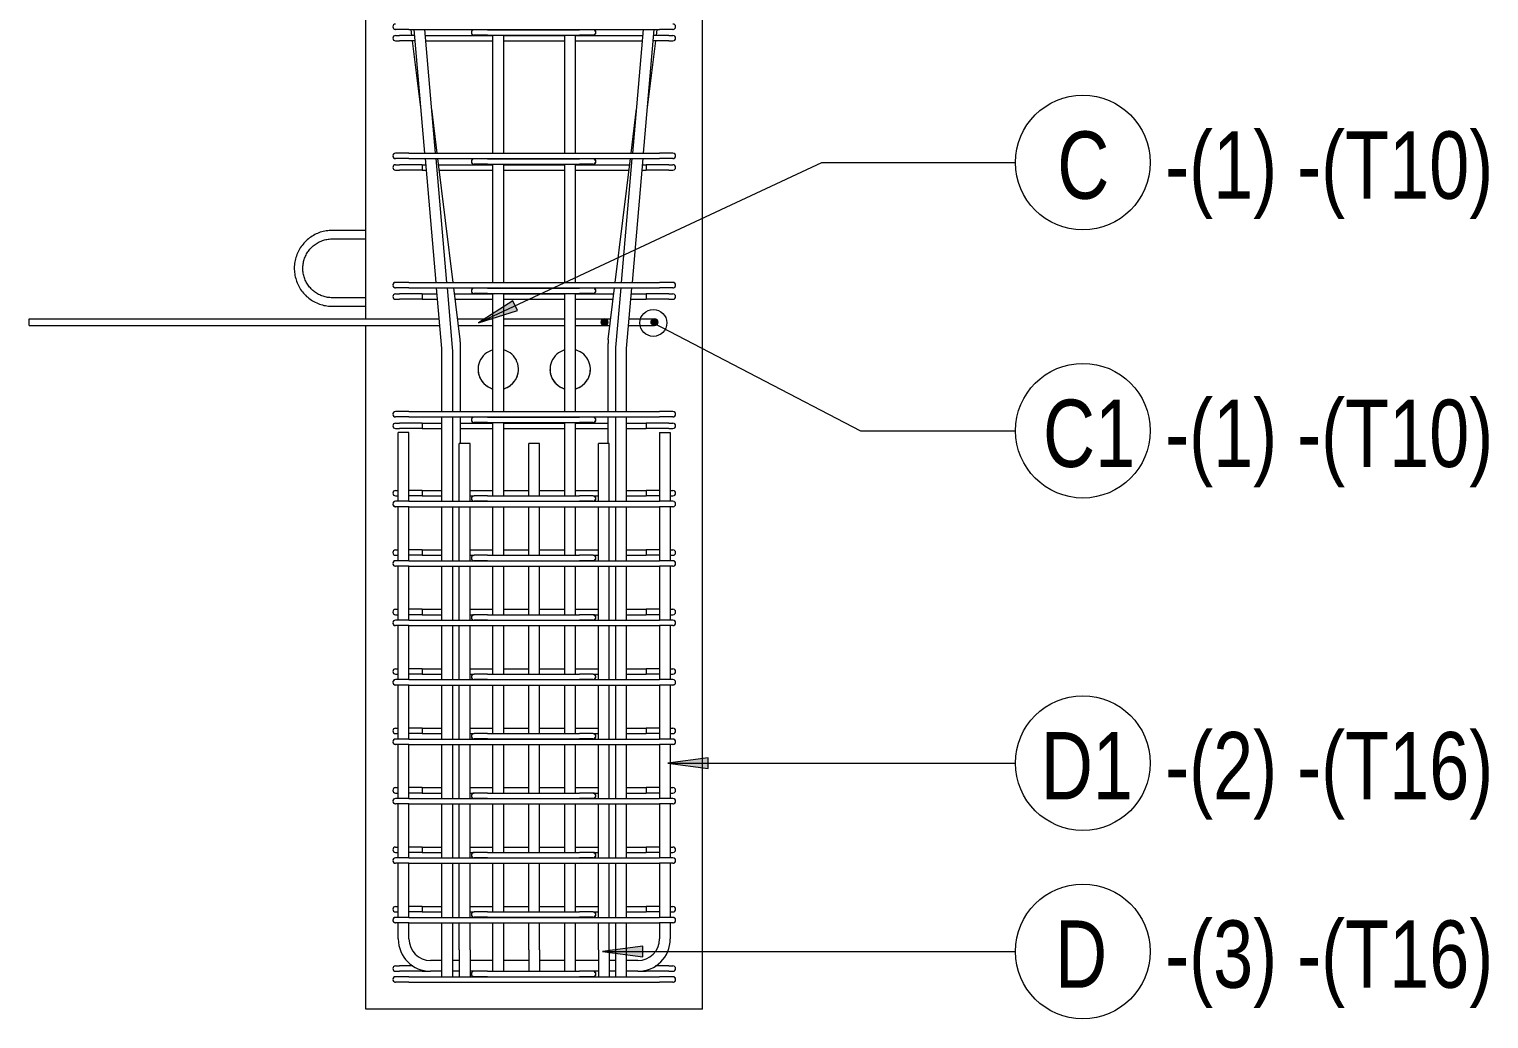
# Model space of a CAD drawing. Header units: millimetres. Extents: x -5408 to 3643, y -1561 to 6809.
# Drawn here: x -1402 to 766, y -1409 to 60 of the extents above; entities that cross this region are included whole.
import ezdxf

# ---------------------------------------------------------------- set-up
doc = ezdxf.new("R2010")
doc.units = ezdxf.units.MM
for name, color, linetype, lineweight in [('A-GENM', 13, 'Continuous', 18), ('S-COLS', 52, 'Continuous', 18), ('S-RBAR', 171, 'Continuous', 18), ('S-RBAR-IDEN', 171, 'Continuous', 9)]:
    doc.layers.add(name, color=color, linetype=linetype, lineweight=lineweight)
doc.styles.add('Nirmala UI Semilight', font='NirmalaS.ttf', dxfattribs={"width": 0.8, "height": 100})

# ---------------------------------------------------------------- blocks, each defined once
blk = doc.blocks.new('12_7Ø_ Lifting Insert_COLUMN - 12_9Ø Lifting insert-V2-Elevation Right 1')
at = {"layer": 'A-GENM'}
for p, q in [((6111.2, -238.7), (6061.2, -238.7)), ((6061.2, -251.4), (6111.2, -251.4)), ((6111.2, -338.7), (6061.2, -338.7)), ((6061.2, -351.4), (6111.2, -351.4))]:
    blk.add_line(p, q, dxfattribs=at)
at = {"layer": 'A-GENM', "flags": 128}
for points in [[(6061.2, -238.7), (6058.9, -238.7), (6056.7, -238.8), (6054.5, -239.1), (6052.2, -239.4), (6050, -239.8), (6047.8, -240.3), (6045.6, -240.8), (6043.5, -241.5), (6041.3, -242.3), (6039.3, -243.1), (6037.2, -244), (6035.2, -245), (6033.2, -246.1), (6031.3, -247.3), (6029.4, -248.5), (6027.5, -249.8), (6025.8, -251.2), (6024, -252.6), (6022.4, -254.2), (6020.8, -255.7), (6019.2, -257.4), (6017.8, -259.1), (6016.4, -260.9), (6015, -262.7), (6013.8, -264.6), (6012.6, -266.5), (6011.5, -268.4), (6010.5, -270.4), (6009.5, -272.5), (6008.7, -274.6), (6007.9, -276.7), (6007.2, -278.8), (6006.6, -281), (6006.1, -283.2), (6005.7, -285.4), (6005.3, -287.7), (6005.1, -289.9), (6004.9, -292.1), (6004.8, -294.4), (6004.9, -296.6), (6005, -298.9), (6005.2, -301.1), (6005.5, -303.4), (6005.9, -305.6), (6006.3, -307.8), (6006.9, -310), (6007.5, -312.1), (6008.2, -314.3), (6009.1, -316.4), (6010, -318.4), (6010.9, -320.5), (6012, -322.5), (6013.1, -324.4), (6014.3, -326.3), (6015.6, -328.2), (6017, -330), (6018.4, -331.7), (6019.9, -333.4), (6021.5, -335), (6023.1, -336.6), (6024.8, -338), (6026.6, -339.5), (6028.4, -340.8), (6030.2, -342.1), (6032.1, -343.3), (6034.1, -344.4), (6036.1, -345.5), (6038.1, -346.4), (6040.2, -347.3), (6042.3, -348.1), (6044.5, -348.8), (6046.6, -349.4), (6048.8, -350)], [(6061.2, -338.7), (6059.5, -338.6), (6057.7, -338.5), (6056, -338.3), (6054.2, -338.1), (6052.5, -337.8), (6050.8, -337.4), (6049.1, -337), (6047.5, -336.4), (6045.8, -335.9), (6044.2, -335.2), (6042.6, -334.5), (6041, -333.7), (6039.5, -332.9), (6038, -332), (6036.5, -331), (6035.1, -330), (6033.7, -328.9), (6032.4, -327.8), (6031.1, -326.6), (6029.9, -325.4), (6028.7, -324.1), (6027.6, -322.8), (6026.5, -321.4), (6025.4, -320), (6024.5, -318.6), (6023.6, -317.1), (6022.7, -315.6), (6021.9, -314), (6021.2, -312.4), (6020.5, -310.8), (6019.9, -309.2), (6019.4, -307.5), (6018.9, -305.8), (6018.5, -304.1), (6018.2, -302.4), (6017.9, -300.7), (6017.7, -299), (6017.6, -297.2), (6017.5, -295.5), (6017.6, -293.7), (6017.7, -292), (6017.8, -290.2), (6018, -288.5), (6018.3, -286.8), (6018.7, -285.1), (6019.1, -283.4), (6019.6, -281.7), (6020.2, -280.1), (6020.8, -278.4), (6021.5, -276.8), (6022.3, -275.3), (6023.1, -273.7), (6024, -272.2), (6024.9, -270.7), (6025.9, -269.3), (6027, -267.9), (6028.1, -266.6), (6029.2, -265.3), (6030.4, -264), (6031.7, -262.8), (6033, -261.7), (6034.4, -260.6), (6035.8, -259.5), (6037.2, -258.5), (6038.7, -257.6), (6040.2, -256.7), (6041.8, -255.9), (6043.3, -255.2), (6044.9, -254.5), (6046.6, -253.9), (6048.2, -253.3), (6049.9, -252.8), (6051.6, -252.4), (6053.3, -252.1), (6055, -251.8), (6056.8, -251.6), (6058.5, -251.4), (6060.3, -251.4), (6061.2, -251.4)], [(6048.8, -350), (6051, -350.4), (6053.2, -350.8), (6055.5, -351.1), (6057.7, -351.2), (6060, -351.3), (6061.2, -351.4)]]:
    blk.add_lwpolyline(points, dxfattribs=at)
blk = doc.blocks.new('M_Rebar Tag_rfa MARK - ARROW-794226-Elevation Right 1')
at = {"layer": 'S-RBAR-IDEN'}
blk.add_circle((7099.9, 4156), 100, dxfattribs=at)
blk = doc.blocks.new('M_Rebar Tag_rfa MARK - DOT 1 MM-794228-Elevation Right 1')
at = {"layer": 'S-RBAR-IDEN'}
blk.add_circle((7176, -536.1), 100, dxfattribs=at)

msp = doc.modelspace()

# ---------------------------------------------------------------- hatches: boundary and pattern name
at = {"layer": 'S-RBAR'}
for points in [[(-547.6, -380), (-542.6, -375), (-547.6, -370), (-552.6, -375)], [(-473.4, -380), (-468.4, -375), (-473.4, -370), (-478.4, -375)]]:
    msp.add_hatch(color=256, dxfattribs=at).paths.add_polyline_path(points)
h = msp.add_hatch(color=256, dxfattribs=at)
edge = h.paths.add_edge_path()
edge.add_arc((-547.6, -375), 5, 0, 360)
h = msp.add_hatch(color=256, dxfattribs=at)
edge = h.paths.add_edge_path()
edge.add_arc((-473.4, -375), 5, 0, 360)
at = {"layer": 'S-RBAR-IDEN'}
for points in [[(-734.5, -376), (-676.8, -357.7), (-683.5, -343.4)], [(-453.5, -1029.7), (-393.5, -1037.6), (-393.5, -1021.8)], [(-550.7, -1309.5), (-490.7, -1317.4), (-490.7, -1301.6)]]:
    msp.add_hatch(color=256, dxfattribs=at).paths.add_polyline_path(points)

# ---------------------------------------------------------------- linework, layer by layer
at = {"layer": 'S-COLS'}
for p, q in [((-901.9, -340), (-901.9, 3040)), ((-401.9, -340), (-401.9, 3040)), ((-901.9, -370), (-901.9, -340)), ((-401.9, -490), (-401.9, -340)), ((-901.9, -490), (-901.9, -380)), ((-901.9, -1395), (-901.9, -490)), ((-401.9, -1395), (-401.9, -490)), ((-401.9, -1395), (-901.9, -1395))]:
    msp.add_line(p, q, dxfattribs=at)
at = {"layer": 'S-COLS', "flags": 128}
for points in [[(-735.3, -445), (-735.3, -446.2), (-735.2, -447.4), (-735.1, -448.6), (-735, -449.8), (-734.7, -451), (-734.5, -452.1), (-734.2, -453.3), (-733.8, -454.4), (-733.4, -455.6), (-733, -456.7), (-732.5, -457.8), (-731.9, -458.9), (-731.4, -459.9), (-730.8, -460.9), (-730.1, -461.9), (-729.4, -462.9), (-728.7, -463.9), (-727.9, -464.8), (-727.1, -465.7), (-726.2, -466.5), (-725.4, -467.3), (-724.5, -468.1), (-723.5, -468.9), (-722.5, -469.6), (-721.5, -470.2), (-720.5, -470.9), (-719.5, -471.5), (-718.4, -472), (-717.3, -472.5), (-716.2, -473), (-715.1, -473.4), (-713.9, -473.7), (-713.3, -473.9)], [(-697, -473.8), (-695.9, -473.5), (-694.8, -473.1), (-693.7, -472.6), (-692.6, -472.1), (-691.5, -471.6), (-690.4, -471), (-689.4, -470.4), (-688.4, -469.8), (-687.4, -469.1), (-686.5, -468.3), (-685.6, -467.6), (-684.7, -466.7), (-683.8, -465.9), (-683, -465), (-682.2, -464.1), (-681.5, -463.2), (-680.8, -462.2), (-680.1, -461.2), (-679.5, -460.2), (-678.9, -459.1), (-678.3, -458.1), (-677.8, -457), (-677.4, -455.9), (-677, -454.7), (-676.6, -453.6), (-676.3, -452.4), (-676, -451.3), (-675.8, -450.1), (-675.6, -448.9), (-675.5, -447.7), (-675.4, -446.5), (-675.3, -445.3), (-675.3, -445)], [(-628.5, -445), (-628.5, -446.2), (-628.4, -447.4), (-628.3, -448.6), (-628.2, -449.8), (-627.9, -451), (-627.7, -452.1), (-627.4, -453.3), (-627, -454.4), (-626.6, -455.6), (-626.2, -456.7), (-625.7, -457.8), (-625.1, -458.9), (-624.6, -459.9), (-624, -460.9), (-623.3, -461.9), (-622.6, -462.9), (-621.9, -463.9), (-621.1, -464.8), (-620.3, -465.7), (-619.4, -466.5), (-618.6, -467.3), (-617.7, -468.1), (-616.7, -468.9), (-615.7, -469.6), (-614.7, -470.2), (-613.7, -470.9), (-612.7, -471.5), (-611.6, -472), (-610.5, -472.5), (-609.4, -473), (-608.3, -473.4), (-607.1, -473.7), (-606.5, -473.9)], [(-590.2, -473.8), (-589.1, -473.5), (-588, -473.1), (-586.9, -472.6), (-585.8, -472.1), (-584.7, -471.6), (-583.6, -471), (-582.6, -470.4), (-581.6, -469.8), (-580.6, -469.1), (-579.7, -468.3), (-578.8, -467.6), (-577.9, -466.7), (-577, -465.9), (-576.2, -465), (-575.4, -464.1), (-574.7, -463.2), (-574, -462.2), (-573.3, -461.2), (-572.7, -460.2), (-572.1, -459.1), (-571.5, -458.1), (-571, -457), (-570.6, -455.9), (-570.2, -454.7), (-569.8, -453.6), (-569.5, -452.4), (-569.2, -451.3), (-569, -450.1), (-568.8, -448.9), (-568.7, -447.7), (-568.6, -446.5), (-568.5, -445.3), (-568.5, -445)]]:
    msp.add_lwpolyline(points, dxfattribs=at)
at = {"layer": 'S-COLS'}
for centre, start, end in [((-705.3, -445), 106, 209.8268), ((-705.3, -445), 330.1934, 74), ((-598.5, -445), 106, 209.8268), ((-598.5, -445), 330.1934, 74), ((-705.3, -445), 210.1958, 239.6651), ((-705.3, -445), 240.3686, 254), ((-705.3, -445), 286, 299.6611), ((-705.3, -445), 300.3553, 329.8242), ((-598.5, -445), 210.1958, 239.6651), ((-598.5, -445), 240.3686, 254), ((-598.5, -445), 286, 299.6611), ((-598.5, -445), 300.3553, 329.8242)]:
    msp.add_arc(centre, 30, start, end, dxfattribs=at)
at = {"layer": 'S-RBAR'}
for p, q in [((-837.9, 59.8), (-857.9, 59.8)), ((-857.9, 50.8), (-852.1, 50.8)), ((-829.6, 50.8), (-852.1, 50.8)), ((-837.9, 59.8), (-465.9, 59.8)), ((-833.5, 50.8), (-834.6, 59.8)), ((-814.3, -124.1), (-830.3, 59.8)), ((-798.3, -124.1), (-814.2, 59.8)), ((-813.5, 50.8), (-713.3, 50.8)), ((-721.3, 59.4), (-741.3, 59.4)), ((-721.3, 51.4), (-741.3, 51.4)), ((-721.3, 59.4), (-584.6, 59.4)), ((-721.3, 51.4), (-584.6, 51.4)), ((-713.3, -124.1), (-713.3, 51.4)), ((-697.3, -124.1), (-697.3, 51.4)), ((-697.3, 50.8), (-606.5, 50.8)), ((-606.5, -124.1), (-606.5, 51.4)), ((-590.5, -124.1), (-590.5, 51.4)), ((-590.5, 50.8), (-490.4, 50.8)), ((-564.6, 59.4), (-584.6, 59.4)), ((-564.6, 51.4), (-584.6, 51.4)), ((-505.6, -124.1), (-489.6, 59.8)), ((-489.5, -124.1), (-473.6, 59.8)), ((-451.8, 50.8), (-474.4, 50.8)), ((-470.4, 50.8), (-469.3, 59.8)), ((-445.9, 59.8), (-465.9, 59.8)), ((-451.8, 50.8), (-445.9, 50.8)), ((-857.9, 42.8), (-852.1, 42.8)), ((-828.8, 42.8), (-852.1, 42.8)), ((-819.9, -60), (-832.5, 42.8)), ((-812.8, 42.8), (-713.3, 42.8)), ((-697.3, 42.8), (-606.5, 42.8)), ((-590.5, 42.8), (-491.1, 42.8)), ((-484, -60), (-471.4, 42.8)), ((-451.8, 42.8), (-475.1, 42.8)), ((-451.8, 42.8), (-445.9, 42.8)), ((-796, -123.8), (-804, -58.4)), ((-508, -124.1), (-499.9, -58.4)), ((-837.9, -124.1), (-857.9, -124.1)), ((-837.9, -124.1), (-465.9, -124.1)), ((-445.9, -124.1), (-465.9, -124.1)), ((-837.9, -132.1), (-857.9, -132.1)), ((-857.9, -141.1), (-852.1, -141.1)), ((-857.9, -149.1), (-852.1, -149.1)), ((-818.1, -141.1), (-852.1, -141.1)), ((-818.1, -149.1), (-852.1, -149.1)), ((-837.9, -132.1), (-465.9, -132.1)), ((-818.1, -141.1), (-818.1, -149.1)), ((-818.1, -141.1), (-812.9, -141.1)), ((-818.1, -149.1), (-812.2, -149.1)), ((-797.7, -315.9), (-813.6, -132.1)), ((-781.6, -315.9), (-797.6, -132.1)), ((-772.4, -315.9), (-794.9, -132.1)), ((-793.8, -141.1), (-713.3, -141.1)), ((-792.8, -149.1), (-713.3, -149.1)), ((-721.3, -132.4), (-741.3, -132.4)), ((-721.3, -140.4), (-741.3, -140.4)), ((-721.3, -132.4), (-584.6, -132.4)), ((-721.3, -140.4), (-584.6, -140.4)), ((-713.3, -315.9), (-713.3, -140.4)), ((-697.3, -315.9), (-697.3, -140.4)), ((-697.3, -141.1), (-606.5, -141.1)), ((-697.3, -149.1), (-606.5, -149.1)), ((-606.5, -315.9), (-606.5, -140.4)), ((-590.5, -315.9), (-590.5, -140.4)), ((-590.5, -141.1), (-510.1, -141.1)), ((-590.5, -149.1), (-511, -149.1)), ((-564.6, -132.4), (-584.6, -132.4)), ((-564.6, -140.4), (-584.6, -140.4)), ((-531.5, -315.9), (-508.9, -132.1)), ((-522.3, -315.9), (-506.3, -132.1)), ((-506.2, -315.9), (-490.2, -132.1)), ((-491.7, -149.1), (-485.7, -149.1)), ((-491, -141.1), (-485.7, -141.1)), ((-451.8, -141.1), (-485.7, -141.1)), ((-485.7, -141.1), (-485.7, -149.1)), ((-451.8, -149.1), (-485.7, -149.1)), ((-445.9, -132.1), (-465.9, -132.1)), ((-451.8, -141.1), (-445.9, -141.1)), ((-451.8, -149.1), (-445.9, -149.1)), ((-837.9, -315.9), (-857.9, -315.9)), ((-837.9, -323.9), (-857.9, -323.9)), ((-837.9, -315.9), (-465.9, -315.9)), ((-837.9, -323.9), (-465.9, -323.9)), ((-789.2, -414.1), (-797, -323.9)), ((-773.2, -412.7), (-780.9, -323.9)), ((-761.9, -400.9), (-771.4, -323.9)), ((-721.3, -324.3), (-741.3, -324.3)), ((-721.3, -324.3), (-584.6, -324.3)), ((-564.6, -324.3), (-584.6, -324.3)), ((-542, -400.9), (-532.5, -323.9)), ((-530.7, -412.7), (-522.9, -323.9)), ((-514.7, -414.1), (-506.9, -323.9)), ((-445.9, -315.9), (-465.9, -315.9)), ((-445.9, -323.9), (-465.9, -323.9)), ((-857.9, -333), (-852.1, -333)), ((-857.9, -341), (-852.1, -341)), ((-818.1, -333), (-852.1, -333)), ((-818.1, -341), (-852.1, -341)), ((-818.1, -333), (-818.1, -341)), ((-818.1, -333), (-796.2, -333)), ((-818.1, -341), (-796, -341)), ((-770.3, -333), (-713.3, -333)), ((-769.3, -341), (-713.3, -341)), ((-721.3, -332.3), (-741.3, -332.3)), ((-721.3, -332.3), (-584.6, -332.3)), ((-713.3, -401.8), (-713.3, -332.3)), ((-697.3, -401.8), (-697.3, -332.3)), ((-697.3, -333), (-606.5, -333)), ((-697.3, -341), (-606.5, -341)), ((-606.5, -401.8), (-606.5, -332.3)), ((-590.5, -401.8), (-590.5, -332.3)), ((-590.5, -333), (-533.6, -333)), ((-590.5, -341), (-534.6, -341)), ((-564.6, -332.3), (-584.6, -332.3)), ((-508.4, -341), (-485.7, -341)), ((-507.7, -333), (-485.7, -333)), ((-451.8, -333), (-485.7, -333)), ((-485.7, -333), (-485.7, -341)), ((-451.8, -341), (-485.7, -341)), ((-451.8, -333), (-445.9, -333)), ((-451.8, -341), (-445.9, -341)), ((-1401.9, -370), (-793, -370)), ((-1401.9, -380), (-1401.9, -370)), ((-1401.9, -380), (-792.1, -380)), ((-765.7, -370), (-713.3, -370)), ((-764.5, -380), (-713.3, -380)), ((-697.3, -370), (-606.5, -370)), ((-697.3, -380), (-606.5, -380)), ((-590.5, -370), (-582.6, -370)), ((-590.5, -380), (-582.6, -380)), ((-582.6, -370), (-547.6, -370)), ((-582.6, -380), (-547.6, -380)), ((-547.6, -370), (-552.6, -375)), ((-552.6, -375), (-547.6, -380)), ((-547.6, -370), (-538.2, -370)), ((-542.6, -375), (-547.6, -370)), ((-547.6, -380), (-542.6, -375)), ((-547.6, -380), (-539.4, -380)), ((-511.8, -380), (-508.4, -380)), ((-510.9, -370), (-508.4, -370)), ((-508.4, -370), (-473.4, -370)), ((-508.4, -380), (-473.4, -380)), ((-473.4, -370), (-478.4, -375)), ((-478.4, -375), (-473.4, -380)), ((-468.4, -375), (-473.4, -370)), ((-473.4, -380), (-468.4, -375)), ((-761.6, -507.7), (-761.6, -406.7)), ((-713.3, -406.7), (-713.3, -401.8)), ((-713.3, -507.7), (-713.3, -406.7)), ((-697.3, -406.7), (-697.3, -401.8)), ((-697.3, -507.7), (-697.3, -406.7)), ((-606.5, -406.7), (-606.5, -401.8)), ((-606.5, -507.7), (-606.5, -406.7)), ((-590.5, -406.7), (-590.5, -401.8)), ((-590.5, -507.7), (-590.5, -406.7)), ((-542.3, -507.7), (-542.3, -406.7)), ((-789, -418.2), (-789.2, -414.1)), ((-789, -507.7), (-789, -418.2)), ((-773, -418.2), (-773.2, -412.7)), ((-773, -507.7), (-773, -418.2)), ((-530.9, -418.2), (-530.7, -412.7)), ((-530.9, -507.7), (-530.9, -418.2)), ((-514.9, -418.2), (-514.7, -414.1)), ((-514.9, -507.7), (-514.9, -418.2)), ((-837.9, -507.7), (-857.9, -507.7)), ((-837.9, -515.7), (-857.9, -515.7)), ((-837.9, -507.7), (-465.9, -507.7)), ((-837.9, -515.7), (-465.9, -515.7)), ((-789, -641), (-789, -515.7)), ((-773, -641), (-773, -515.7)), ((-761.6, -555), (-761.6, -515.7)), ((-721.3, -516.1), (-741.3, -516.1)), ((-721.3, -516.1), (-584.6, -516.1)), ((-564.6, -516.1), (-584.6, -516.1)), ((-542.3, -555), (-542.3, -515.7)), ((-530.9, -641), (-530.9, -515.7)), ((-514.9, -641), (-514.9, -515.7)), ((-445.9, -507.7), (-465.9, -507.7)), ((-445.9, -515.7), (-465.9, -515.7)), ((-857.9, -524.9), (-852.1, -524.9)), ((-857.9, -532.9), (-852.1, -532.9)), ((-837.9, -538.9), (-853.9, -538.9)), ((-853.9, -641), (-853.9, -538.9)), ((-818.1, -524.9), (-852.1, -524.9)), ((-818.1, -532.9), (-852.1, -532.9)), ((-837.9, -641), (-837.9, -538.9)), ((-818.1, -524.9), (-818.1, -532.9)), ((-818.1, -524.9), (-789, -524.9)), ((-818.1, -532.9), (-789, -532.9)), ((-761.6, -524.9), (-713.3, -524.9)), ((-761.6, -532.9), (-713.3, -532.9)), ((-721.3, -524.1), (-741.3, -524.1)), ((-721.3, -524.1), (-584.6, -524.1)), ((-713.3, -632.9), (-713.3, -524.1)), ((-697.3, -632.9), (-697.3, -524.1)), ((-697.3, -524.9), (-606.5, -524.9)), ((-697.3, -532.9), (-606.5, -532.9)), ((-606.5, -632.9), (-606.5, -524.1)), ((-590.5, -632.9), (-590.5, -524.1)), ((-590.5, -524.9), (-542.3, -524.9)), ((-590.5, -532.9), (-542.3, -532.9)), ((-564.6, -524.1), (-584.6, -524.1)), ((-514.9, -524.9), (-485.7, -524.9)), ((-514.9, -532.9), (-485.7, -532.9)), ((-451.8, -524.9), (-485.7, -524.9)), ((-485.7, -524.9), (-485.7, -532.9)), ((-451.8, -532.9), (-485.7, -532.9)), ((-465.9, -538.9), (-465.9, -641)), ((-465.9, -538.9), (-449.9, -538.9)), ((-451.8, -524.9), (-445.9, -524.9)), ((-451.8, -532.9), (-445.9, -532.9)), ((-449.9, -538.9), (-449.9, -641)), ((-747.3, -555), (-763.3, -555)), ((-763.3, -641), (-763.3, -555)), ((-747.3, -641), (-747.3, -555)), ((-643.9, -555), (-659.9, -555)), ((-659.9, -632.9), (-659.9, -555)), ((-643.9, -632.9), (-643.9, -555)), ((-540.5, -555), (-556.5, -555)), ((-556.5, -641), (-556.5, -555)), ((-540.5, -641), (-540.5, -555)), ((-857.9, -624.9), (-855.1, -624.9)), ((-818.1, -624.9), (-837.9, -624.9)), ((-818.1, -624.9), (-818.1, -632.9)), ((-818.1, -624.9), (-789, -624.9)), ((-747.3, -624.9), (-713.3, -624.9)), ((-697.3, -624.9), (-659.9, -624.9)), ((-643.9, -624.9), (-606.5, -624.9)), ((-590.5, -624.9), (-556.5, -624.9)), ((-514.9, -624.9), (-485.7, -624.9)), ((-465.9, -624.9), (-485.7, -624.9)), ((-485.7, -624.9), (-485.7, -632.9)), ((-448.7, -624.9), (-445.9, -624.9)), ((-857.9, -632.9), (-854.3, -632.9)), ((-837.9, -641), (-857.9, -641)), ((-837.9, -649), (-857.9, -649)), ((-853.9, -729.3), (-853.9, -649)), ((-818.1, -632.9), (-837.9, -632.9)), ((-837.9, -641), (-465.9, -641)), ((-837.9, -649), (-465.9, -649)), ((-837.9, -729.3), (-837.9, -649)), ((-818.1, -632.9), (-789, -632.9)), ((-789, -729.3), (-789, -649)), ((-773, -729.3), (-773, -649)), ((-763.3, -729.3), (-763.3, -649)), ((-747.3, -632.9), (-741.3, -632.9)), ((-747.3, -729.3), (-747.3, -649)), ((-721.3, -632.9), (-741.3, -632.9)), ((-721.3, -640.9), (-741.3, -640.9)), ((-721.3, -632.9), (-584.6, -632.9)), ((-721.3, -640.9), (-584.6, -640.9)), ((-713.3, -721.2), (-713.3, -649)), ((-697.3, -721.2), (-697.3, -649)), ((-659.9, -721.2), (-659.9, -649)), ((-643.9, -721.2), (-643.9, -649)), ((-606.5, -721.2), (-606.5, -649)), ((-590.5, -721.2), (-590.5, -649)), ((-564.6, -632.9), (-584.6, -632.9)), ((-564.6, -640.9), (-584.6, -640.9)), ((-564.6, -632.9), (-556.5, -632.9)), ((-556.5, -729.3), (-556.5, -649)), ((-540.5, -729.3), (-540.5, -649)), ((-530.9, -729.3), (-530.9, -649)), ((-514.9, -632.9), (-485.7, -632.9)), ((-514.9, -729.3), (-514.9, -649)), ((-465.9, -632.9), (-485.7, -632.9)), ((-445.9, -641), (-465.9, -641)), ((-445.9, -649), (-465.9, -649)), ((-465.9, -649), (-465.9, -729.3)), ((-449.9, -649), (-449.9, -729.3)), ((-449.6, -632.9), (-445.9, -632.9)), ((-857.9, -713.2), (-855.1, -713.2)), ((-818.1, -713.2), (-837.9, -713.2)), ((-818.1, -713.2), (-818.1, -721.2)), ((-818.1, -713.2), (-789, -713.2)), ((-747.3, -713.2), (-713.3, -713.2)), ((-697.3, -713.2), (-659.9, -713.2)), ((-643.9, -713.2), (-606.5, -713.2)), ((-590.5, -713.2), (-556.5, -713.2)), ((-514.9, -713.2), (-485.7, -713.2)), ((-465.9, -713.2), (-485.7, -713.2)), ((-485.7, -713.2), (-485.7, -721.2)), ((-448.7, -713.2), (-445.9, -713.2)), ((-857.9, -721.2), (-854.3, -721.2)), ((-837.9, -729.3), (-857.9, -729.3)), ((-818.1, -721.2), (-837.9, -721.2)), ((-837.9, -729.3), (-465.9, -729.3)), ((-818.1, -721.2), (-789, -721.2)), ((-747.3, -721.2), (-741.3, -721.2)), ((-721.3, -721.2), (-741.3, -721.2)), ((-721.3, -729.2), (-741.3, -729.2)), ((-721.3, -721.2), (-584.6, -721.2)), ((-721.3, -729.2), (-584.6, -729.2)), ((-564.6, -721.2), (-584.6, -721.2)), ((-564.6, -729.2), (-584.6, -729.2)), ((-564.6, -721.2), (-556.5, -721.2)), ((-514.9, -721.2), (-485.7, -721.2)), ((-465.9, -721.2), (-485.7, -721.2)), ((-445.9, -729.3), (-465.9, -729.3)), ((-449.6, -721.2), (-445.9, -721.2)), ((-837.9, -737.3), (-857.9, -737.3)), ((-853.9, -817.5), (-853.9, -737.3)), ((-837.9, -737.3), (-465.9, -737.3)), ((-837.9, -817.5), (-837.9, -737.3)), ((-789, -817.5), (-789, -737.3)), ((-773, -817.5), (-773, -737.3)), ((-763.3, -817.5), (-763.3, -737.3)), ((-747.3, -817.5), (-747.3, -737.3)), ((-713.3, -809.4), (-713.3, -737.3)), ((-697.3, -809.4), (-697.3, -737.3)), ((-659.9, -809.4), (-659.9, -737.3)), ((-643.9, -809.4), (-643.9, -737.3)), ((-606.5, -809.4), (-606.5, -737.3)), ((-590.5, -809.4), (-590.5, -737.3)), ((-556.5, -817.5), (-556.5, -737.3)), ((-540.5, -817.5), (-540.5, -737.3)), ((-530.9, -817.5), (-530.9, -737.3)), ((-514.9, -817.5), (-514.9, -737.3)), ((-445.9, -737.3), (-465.9, -737.3)), ((-465.9, -737.3), (-465.9, -817.5)), ((-449.9, -737.3), (-449.9, -817.5)), ((-857.9, -801.4), (-855.1, -801.4)), ((-818.1, -801.4), (-837.9, -801.4)), ((-818.1, -801.4), (-818.1, -809.4)), ((-818.1, -801.4), (-789, -801.4)), ((-747.3, -801.4), (-713.3, -801.4)), ((-697.3, -801.4), (-659.9, -801.4)), ((-643.9, -801.4), (-606.5, -801.4)), ((-590.5, -801.4), (-556.5, -801.4)), ((-514.9, -801.4), (-485.7, -801.4)), ((-465.9, -801.4), (-485.7, -801.4)), ((-485.7, -801.4), (-485.7, -809.4)), ((-448.7, -801.4), (-445.9, -801.4)), ((-857.9, -809.4), (-854.3, -809.4)), ((-837.9, -817.5), (-857.9, -817.5)), ((-818.1, -809.4), (-837.9, -809.4)), ((-837.9, -817.5), (-465.9, -817.5)), ((-818.1, -809.4), (-789, -809.4)), ((-747.3, -809.4), (-741.3, -809.4)), ((-721.3, -809.4), (-741.3, -809.4)), ((-721.3, -817.4), (-741.3, -817.4)), ((-721.3, -809.4), (-584.6, -809.4)), ((-721.3, -817.4), (-584.6, -817.4)), ((-564.6, -809.4), (-584.6, -809.4)), ((-564.6, -817.4), (-584.6, -817.4)), ((-564.6, -809.4), (-556.5, -809.4)), ((-514.9, -809.4), (-485.7, -809.4)), ((-465.9, -809.4), (-485.7, -809.4)), ((-445.9, -817.5), (-465.9, -817.5)), ((-449.6, -809.4), (-445.9, -809.4)), ((-837.9, -825.5), (-857.9, -825.5)), ((-853.9, -905.5), (-853.9, -825.5)), ((-837.9, -825.5), (-465.9, -825.5)), ((-837.9, -905.5), (-837.9, -825.5)), ((-789, -905.5), (-789, -825.5)), ((-773, -905.5), (-773, -825.5)), ((-763.3, -905.5), (-763.3, -825.5)), ((-747.3, -905.5), (-747.3, -825.5)), ((-713.3, -897.7), (-713.3, -825.5)), ((-697.3, -897.7), (-697.3, -825.5)), ((-659.9, -897.7), (-659.9, -825.5)), ((-643.9, -897.7), (-643.9, -825.5)), ((-606.5, -897.7), (-606.5, -825.5)), ((-590.5, -897.7), (-590.5, -825.5)), ((-556.5, -905.5), (-556.5, -825.5)), ((-540.5, -905.5), (-540.5, -825.5)), ((-530.9, -905.5), (-530.9, -825.5)), ((-514.9, -905.5), (-514.9, -825.5)), ((-445.9, -825.5), (-465.9, -825.5)), ((-465.9, -825.5), (-465.9, -905.5)), ((-449.9, -825.5), (-449.9, -905.5)), ((-857.9, -889.7), (-855.1, -889.7)), ((-857.9, -897.7), (-854.3, -897.7)), ((-837.9, -905.8), (-857.9, -905.8)), ((-818.1, -889.7), (-837.9, -889.7)), ((-818.1, -897.7), (-837.9, -897.7)), ((-837.9, -905.8), (-465.9, -905.8)), ((-818.1, -889.7), (-818.1, -897.7)), ((-818.1, -889.7), (-789, -889.7)), ((-818.1, -897.7), (-789, -897.7)), ((-747.3, -889.7), (-713.3, -889.7)), ((-747.3, -897.7), (-741.3, -897.7)), ((-721.3, -897.7), (-741.3, -897.7)), ((-721.3, -905.7), (-741.3, -905.7)), ((-721.3, -897.7), (-584.6, -897.7)), ((-721.3, -905.7), (-584.6, -905.7)), ((-697.3, -889.7), (-659.9, -889.7)), ((-643.9, -889.7), (-606.5, -889.7)), ((-590.5, -889.7), (-556.5, -889.7)), ((-564.6, -897.7), (-584.6, -897.7)), ((-564.6, -905.7), (-584.6, -905.7)), ((-564.6, -897.7), (-556.5, -897.7)), ((-514.9, -889.7), (-485.7, -889.7)), ((-514.9, -897.7), (-485.7, -897.7)), ((-465.9, -889.7), (-485.7, -889.7)), ((-485.7, -889.7), (-485.7, -897.7)), ((-465.9, -897.7), (-485.7, -897.7)), ((-445.9, -905.8), (-465.9, -905.8)), ((-449.6, -897.7), (-445.9, -897.7)), ((-448.7, -889.7), (-445.9, -889.7)), ((-837.9, -913.8), (-857.9, -913.8)), ((-853.9, -994), (-853.9, -913.8)), ((-837.9, -913.8), (-465.9, -913.8)), ((-837.9, -994), (-837.9, -913.8)), ((-789, -994), (-789, -913.8)), ((-773, -994), (-773, -913.8)), ((-763.3, -994), (-763.3, -913.8)), ((-747.3, -994), (-747.3, -913.8)), ((-713.3, -985.9), (-713.3, -913.8)), ((-697.3, -985.9), (-697.3, -913.8)), ((-659.9, -985.9), (-659.9, -913.8)), ((-643.9, -985.9), (-643.9, -913.8)), ((-606.5, -985.9), (-606.5, -913.8)), ((-590.5, -985.9), (-590.5, -913.8)), ((-556.5, -994), (-556.5, -913.8)), ((-540.5, -994), (-540.5, -913.8)), ((-530.9, -994), (-530.9, -913.8)), ((-514.9, -994), (-514.9, -913.8)), ((-445.9, -913.8), (-465.9, -913.8)), ((-465.9, -913.8), (-465.9, -994)), ((-449.9, -913.8), (-449.9, -994)), ((-857.9, -977.9), (-855.1, -977.9)), ((-857.9, -985.9), (-854.3, -985.9)), ((-837.9, -994), (-857.9, -994)), ((-818.1, -977.9), (-837.9, -977.9)), ((-818.1, -985.9), (-837.9, -985.9)), ((-837.9, -994), (-465.9, -994)), ((-818.1, -977.9), (-818.1, -985.9)), ((-818.1, -977.9), (-789, -977.9)), ((-818.1, -985.9), (-789, -985.9)), ((-747.3, -977.9), (-713.3, -977.9)), ((-747.3, -985.9), (-741.3, -985.9)), ((-721.3, -985.9), (-741.3, -985.9)), ((-721.3, -993.9), (-741.3, -993.9)), ((-721.3, -985.9), (-584.6, -985.9)), ((-721.3, -993.9), (-584.6, -993.9)), ((-697.3, -977.9), (-659.9, -977.9)), ((-643.9, -977.9), (-606.5, -977.9)), ((-590.5, -977.9), (-556.5, -977.9)), ((-564.6, -985.9), (-584.6, -985.9)), ((-564.6, -993.9), (-584.6, -993.9)), ((-564.6, -985.9), (-556.5, -985.9)), ((-514.9, -977.9), (-485.7, -977.9)), ((-514.9, -985.9), (-485.7, -985.9)), ((-465.9, -977.9), (-485.7, -977.9)), ((-485.7, -977.9), (-485.7, -985.9)), ((-465.9, -985.9), (-485.7, -985.9)), ((-445.9, -994), (-465.9, -994)), ((-449.6, -985.9), (-445.9, -985.9)), ((-448.7, -977.9), (-445.9, -977.9)), ((-837.9, -1002), (-857.9, -1002)), ((-853.9, -1082.3), (-853.9, -1002)), ((-837.9, -1002), (-465.9, -1002)), ((-837.9, -1082.3), (-837.9, -1002)), ((-789, -1082.3), (-789, -1002)), ((-773, -1082.3), (-773, -1002)), ((-763.3, -1082.3), (-763.3, -1002)), ((-747.3, -1082.3), (-747.3, -1002)), ((-713.3, -1074.2), (-713.3, -1002)), ((-697.3, -1074.2), (-697.3, -1002)), ((-659.9, -1074.2), (-659.9, -1002)), ((-643.9, -1074.2), (-643.9, -1002)), ((-606.5, -1074.2), (-606.5, -1002)), ((-590.5, -1074.2), (-590.5, -1002)), ((-556.5, -1082.3), (-556.5, -1002)), ((-540.5, -1082.3), (-540.5, -1002)), ((-530.9, -1082.3), (-530.9, -1002)), ((-514.9, -1082.3), (-514.9, -1002)), ((-445.9, -1002), (-465.9, -1002)), ((-465.9, -1002), (-465.9, -1082.3)), ((-449.9, -1002), (-449.9, -1082.3)), ((-857.9, -1066.2), (-855.1, -1066.2)), ((-857.9, -1074.2), (-854.3, -1074.2)), ((-837.9, -1082.3), (-857.9, -1082.3)), ((-818.1, -1066.2), (-837.9, -1066.2)), ((-818.1, -1074.2), (-837.9, -1074.2)), ((-837.9, -1082.3), (-465.9, -1082.3)), ((-818.1, -1066.2), (-818.1, -1074.2)), ((-818.1, -1066.2), (-789, -1066.2)), ((-818.1, -1074.2), (-789, -1074.2)), ((-747.3, -1066.2), (-713.3, -1066.2)), ((-747.3, -1074.2), (-741.3, -1074.2)), ((-721.3, -1074.2), (-741.3, -1074.2)), ((-721.3, -1082.2), (-741.3, -1082.2)), ((-721.3, -1074.2), (-584.6, -1074.2)), ((-721.3, -1082.2), (-584.6, -1082.2)), ((-697.3, -1066.2), (-659.9, -1066.2)), ((-643.9, -1066.2), (-606.5, -1066.2)), ((-590.5, -1066.2), (-556.5, -1066.2)), ((-564.6, -1074.2), (-584.6, -1074.2)), ((-564.6, -1082.2), (-584.6, -1082.2)), ((-564.6, -1074.2), (-556.5, -1074.2)), ((-514.9, -1066.2), (-485.7, -1066.2)), ((-514.9, -1074.2), (-485.7, -1074.2)), ((-465.9, -1066.2), (-485.7, -1066.2)), ((-485.7, -1066.2), (-485.7, -1074.2)), ((-465.9, -1074.2), (-485.7, -1074.2)), ((-445.9, -1082.3), (-465.9, -1082.3)), ((-449.6, -1074.2), (-445.9, -1074.2)), ((-448.7, -1066.2), (-445.9, -1066.2)), ((-837.9, -1090.3), (-857.9, -1090.3)), ((-853.9, -1170.5), (-853.9, -1090.3)), ((-837.9, -1090.3), (-465.9, -1090.3)), ((-837.9, -1170.5), (-837.9, -1090.3)), ((-789, -1170.5), (-789, -1090.3)), ((-773, -1170.5), (-773, -1090.3)), ((-763.3, -1170.5), (-763.3, -1090.3)), ((-747.3, -1170.5), (-747.3, -1090.3)), ((-713.3, -1162.4), (-713.3, -1090.3)), ((-697.3, -1162.4), (-697.3, -1090.3)), ((-659.9, -1162.4), (-659.9, -1090.3)), ((-643.9, -1162.4), (-643.9, -1090.3)), ((-606.5, -1162.4), (-606.5, -1090.3)), ((-590.5, -1162.4), (-590.5, -1090.3)), ((-556.5, -1170.5), (-556.5, -1090.3)), ((-540.5, -1170.5), (-540.5, -1090.3)), ((-530.9, -1170.5), (-530.9, -1090.3)), ((-514.9, -1170.5), (-514.9, -1090.3)), ((-445.9, -1090.3), (-465.9, -1090.3)), ((-465.9, -1090.3), (-465.9, -1170.5)), ((-449.9, -1090.3), (-449.9, -1170.5)), ((-857.9, -1154.4), (-855.1, -1154.4)), ((-857.9, -1162.4), (-854.3, -1162.4)), ((-837.9, -1170.5), (-857.9, -1170.5)), ((-818.1, -1154.4), (-837.9, -1154.4)), ((-818.1, -1162.4), (-837.9, -1162.4)), ((-837.9, -1170.5), (-465.9, -1170.5)), ((-818.1, -1154.4), (-818.1, -1162.4)), ((-818.1, -1154.4), (-789, -1154.4)), ((-818.1, -1162.4), (-789, -1162.4)), ((-747.3, -1154.4), (-713.3, -1154.4)), ((-747.3, -1162.4), (-741.3, -1162.4)), ((-721.3, -1162.4), (-741.3, -1162.4)), ((-721.3, -1170.4), (-741.3, -1170.4)), ((-721.3, -1162.4), (-584.6, -1162.4)), ((-721.3, -1170.4), (-584.6, -1170.4)), ((-697.3, -1154.4), (-659.9, -1154.4)), ((-643.9, -1154.4), (-606.5, -1154.4)), ((-590.5, -1154.4), (-556.5, -1154.4)), ((-564.6, -1162.4), (-584.6, -1162.4)), ((-564.6, -1170.4), (-584.6, -1170.4)), ((-564.6, -1162.4), (-556.5, -1162.4)), ((-514.9, -1154.4), (-485.7, -1154.4)), ((-514.9, -1162.4), (-485.7, -1162.4)), ((-465.9, -1154.4), (-485.7, -1154.4)), ((-485.7, -1154.4), (-485.7, -1162.4)), ((-465.9, -1162.4), (-485.7, -1162.4)), ((-445.9, -1170.5), (-465.9, -1170.5)), ((-449.6, -1162.4), (-445.9, -1162.4)), ((-448.7, -1154.4), (-445.9, -1154.4)), ((-837.9, -1178.5), (-857.9, -1178.5)), ((-853.9, -1258.8), (-853.9, -1178.5)), ((-837.9, -1178.5), (-465.9, -1178.5)), ((-837.9, -1258.8), (-837.9, -1178.5)), ((-789, -1258.8), (-789, -1178.5)), ((-773, -1258.8), (-773, -1178.5)), ((-763.3, -1258.8), (-763.3, -1178.5)), ((-747.3, -1258.8), (-747.3, -1178.5)), ((-713.3, -1250.7), (-713.3, -1178.5)), ((-697.3, -1250.7), (-697.3, -1178.5)), ((-659.9, -1250.7), (-659.9, -1178.5)), ((-643.9, -1250.7), (-643.9, -1178.5)), ((-606.5, -1250.7), (-606.5, -1178.5)), ((-590.5, -1250.7), (-590.5, -1178.5)), ((-556.5, -1258.8), (-556.5, -1178.5)), ((-540.5, -1258.8), (-540.5, -1178.5)), ((-530.9, -1258.8), (-530.9, -1178.5)), ((-514.9, -1258.8), (-514.9, -1178.5)), ((-445.9, -1178.5), (-465.9, -1178.5)), ((-465.9, -1178.5), (-465.9, -1258.8)), ((-449.9, -1178.5), (-449.9, -1258.8)), ((-857.9, -1242.7), (-855.1, -1242.7)), ((-857.9, -1250.7), (-854.3, -1250.7)), ((-818.1, -1242.7), (-837.9, -1242.7)), ((-818.1, -1250.7), (-837.9, -1250.7)), ((-818.1, -1242.7), (-818.1, -1250.7)), ((-818.1, -1242.7), (-789, -1242.7)), ((-818.1, -1250.7), (-789, -1250.7)), ((-747.3, -1242.7), (-713.3, -1242.7)), ((-747.3, -1250.7), (-741.3, -1250.7)), ((-721.3, -1250.7), (-741.3, -1250.7)), ((-721.3, -1250.7), (-584.6, -1250.7)), ((-697.3, -1242.7), (-659.9, -1242.7)), ((-643.9, -1242.7), (-606.5, -1242.7)), ((-590.5, -1242.7), (-556.5, -1242.7)), ((-564.6, -1250.7), (-584.6, -1250.7)), ((-564.6, -1250.7), (-556.5, -1250.7)), ((-514.9, -1242.7), (-485.7, -1242.7)), ((-514.9, -1250.7), (-485.7, -1250.7)), ((-465.9, -1242.7), (-485.7, -1242.7)), ((-485.7, -1242.7), (-485.7, -1250.7)), ((-465.9, -1250.7), (-485.7, -1250.7)), ((-449.6, -1250.7), (-445.9, -1250.7)), ((-448.7, -1242.7), (-445.9, -1242.7)), ((-837.9, -1258.8), (-857.9, -1258.8)), ((-837.9, -1266.8), (-857.9, -1266.8)), ((-853.9, -1290.9), (-853.9, -1266.8)), ((-837.9, -1258.8), (-465.9, -1258.8)), ((-837.9, -1266.8), (-465.9, -1266.8)), ((-837.9, -1290.9), (-837.9, -1266.8)), ((-789, -1347), (-789, -1266.8)), ((-773, -1347), (-773, -1266.8)), ((-763.3, -1307), (-763.3, -1266.8)), ((-747.3, -1307), (-747.3, -1266.8)), ((-721.3, -1258.7), (-741.3, -1258.7)), ((-721.3, -1258.7), (-584.6, -1258.7)), ((-713.3, -1338.9), (-713.3, -1266.8)), ((-697.3, -1338.9), (-697.3, -1266.8)), ((-659.9, -1307), (-659.9, -1266.8)), ((-643.9, -1307), (-643.9, -1266.8)), ((-606.5, -1338.9), (-606.5, -1266.8)), ((-590.5, -1338.9), (-590.5, -1266.8)), ((-564.6, -1258.7), (-584.6, -1258.7)), ((-556.5, -1307), (-556.5, -1266.8)), ((-540.5, -1307), (-540.5, -1266.8)), ((-530.9, -1347), (-530.9, -1266.8)), ((-514.9, -1347), (-514.9, -1266.8)), ((-445.9, -1258.8), (-465.9, -1258.8)), ((-445.9, -1266.8), (-465.9, -1266.8)), ((-465.9, -1266.8), (-465.9, -1290.9)), ((-449.9, -1266.8), (-449.9, -1290.9)), ((-763.3, -1307), (-763.3, -1347)), ((-747.3, -1307), (-747.3, -1347)), ((-659.9, -1307), (-659.9, -1339.5)), ((-643.9, -1307), (-643.9, -1339.5)), ((-556.5, -1307), (-556.5, -1347)), ((-540.5, -1307), (-540.5, -1347)), ((-857.9, -1330.9), (-852.1, -1330.9)), ((-857.9, -1338.9), (-852.1, -1338.9)), ((-832, -1330.9), (-852.1, -1330.9)), ((-818.1, -1338.9), (-852.1, -1338.9)), ((-818.1, -1337.3), (-818.1, -1338.9)), ((-818.1, -1338.9), (-805.9, -1338.9)), ((-789, -1322.9), (-805.9, -1322.9)), ((-789, -1338.9), (-805.9, -1338.9)), ((-763.3, -1322.9), (-773, -1322.9)), ((-763.3, -1338.9), (-773, -1338.9)), ((-713.3, -1322.9), (-747.3, -1322.9)), ((-741.3, -1338.9), (-747.3, -1338.9)), ((-721.3, -1338.9), (-741.3, -1338.9)), ((-721.3, -1338.9), (-584.6, -1338.9)), ((-659.9, -1322.9), (-697.3, -1322.9)), ((-606.5, -1322.9), (-643.9, -1322.9)), ((-556.5, -1322.9), (-590.5, -1322.9)), ((-564.6, -1338.9), (-584.6, -1338.9)), ((-556.5, -1338.9), (-564.6, -1338.9)), ((-530.9, -1322.9), (-540.5, -1322.9)), ((-530.9, -1338.9), (-540.5, -1338.9)), ((-497.9, -1322.9), (-514.9, -1322.9)), ((-497.9, -1338.9), (-514.9, -1338.9)), ((-497.9, -1338.9), (-485.7, -1338.9)), ((-485.7, -1337.3), (-485.7, -1338.9)), ((-451.8, -1338.9), (-485.7, -1338.9)), ((-451.8, -1330.9), (-471.9, -1330.9)), ((-451.8, -1330.9), (-445.9, -1330.9)), ((-451.8, -1338.9), (-445.9, -1338.9)), ((-837.9, -1347), (-857.9, -1347)), ((-837.9, -1355), (-857.9, -1355)), ((-837.9, -1347), (-465.9, -1347)), ((-837.9, -1355), (-465.9, -1355)), ((-721.3, -1346.9), (-741.3, -1346.9)), ((-721.3, -1346.9), (-584.6, -1346.9)), ((-564.6, -1346.9), (-584.6, -1346.9)), ((-445.9, -1347), (-465.9, -1347)), ((-445.9, -1355), (-465.9, -1355))]:
    msp.add_line(p, q, dxfattribs=at)
for centre in [(-547.6, -375), (-473.4, -375)]:
    msp.add_circle(centre, 5, dxfattribs=at)
for centre, radius, start, end in [((-857.9, 63.8), 4, 90, 270), ((-445.9, 63.8), 4, 270, 90), ((-857.9, 46.8), 4, 90, 270), ((-857.9, 63.8), 4, 255, 270), ((-857.9, 63.8), 4, 255, 270), ((-741.3, 55.4), 4, 90, 270), ((-741.3, 55.4), 4, 120, 165), ((-741.3, 55.4), 4, 195, 240), ((-741.3, 55.4), 4, 255, 270), ((-564.6, 55.4), 4, 270, 90), ((-564.2, 55.4), 4, 270, 90), ((-564.6, 55.4), 4, 275.6592, 285), ((-564.6, 55.4), 4, 15, 60), ((-564.6, 55.4), 4, 300, 345), ((-445.9, 63.8), 4, 270, 285), ((-445.9, 46.8), 4, 270, 90), ((-857.9, -128.1), 4, 90, 270), ((-857.9, -128.1), 4, 120, 165), ((-857.9, -128.1), 4, 120, 165), ((-857.9, -128.1), 4, 195, 240), ((-857.9, -128.1), 4, 195, 240), ((-445.9, -128.1), 4, 270, 90), ((-445.9, -128.1), 4, 15, 60), ((-445.9, -128.1), 4, 300, 345), ((-857.9, -145.1), 4, 90, 270), ((-857.9, -128.1), 4, 255, 270), ((-857.9, -128.1), 4, 255, 270), ((-741.3, -136.4), 4, 90, 270), ((-741.3, -136.4), 4, 120, 165), ((-741.3, -136.4), 4, 195, 240), ((-741.3, -136.4), 4, 255, 270), ((-564.6, -136.4), 4, 270, 90), ((-564.2, -136.4), 4, 270, 90), ((-564.6, -136.4), 4, 275.6592, 285), ((-564.6, -136.4), 4, 15, 60), ((-564.6, -136.4), 4, 300, 345), ((-445.9, -128.1), 4, 270, 285), ((-445.9, -145.1), 4, 270, 90), ((-857.9, -319.9), 4, 90, 270), ((-857.9, -319.9), 4, 120, 165), ((-857.9, -319.9), 4, 120, 165), ((-857.9, -319.9), 4, 195, 240), ((-857.9, -319.9), 4, 195, 240), ((-857.9, -319.9), 4, 255, 270), ((-857.9, -319.9), 4, 255, 270), ((-741.3, -328.3), 4, 90, 270), ((-741.3, -328.3), 4, 120, 165), ((-564.6, -328.3), 4, 270, 90), ((-564.2, -328.3), 4, 270, 90), ((-564.6, -328.3), 4, 15, 60), ((-445.9, -319.9), 4, 270, 90), ((-445.9, -319.9), 4, 270, 285), ((-445.9, -319.9), 4, 15, 60), ((-445.9, -319.9), 4, 300, 345), ((-857.9, -337), 4, 90, 270), ((-741.3, -328.3), 4, 195, 240), ((-741.3, -328.3), 4, 255, 270), ((-564.6, -328.3), 4, 275.6592, 285), ((-564.6, -328.3), 4, 300, 345), ((-445.9, -337), 4, 270, 90), ((-547.6, -375), 5, 270, 90), ((-473.4, -375), 5, 270, 90), ((-809.6, -406.7), 48, 0, 7), ((-494.3, -406.7), 48, 173, 180), ((-857.9, -511.7), 4, 90, 270), ((-857.9, -511.7), 4, 120, 165), ((-857.9, -511.7), 4, 120, 165), ((-857.9, -511.7), 4, 195, 240), ((-857.9, -511.7), 4, 195, 240), ((-857.9, -511.7), 4, 255, 270), ((-857.9, -511.7), 4, 255, 270), ((-741.3, -520.1), 4, 90, 270), ((-741.3, -520.1), 4, 120, 165), ((-564.6, -520.1), 4, 270, 90), ((-564.2, -520.1), 4, 270, 90), ((-564.6, -520.1), 4, 15, 60), ((-445.9, -511.7), 4, 270, 90), ((-445.9, -511.7), 4, 270, 285), ((-445.9, -511.7), 4, 15, 60), ((-445.9, -511.7), 4, 300, 345), ((-857.9, -528.9), 4, 90, 270), ((-741.3, -520.1), 4, 195, 240), ((-741.3, -520.1), 4, 255, 270), ((-564.6, -520.1), 4, 275.6592, 285), ((-564.6, -520.1), 4, 300, 345), ((-445.9, -528.9), 4, 270, 90), ((-857.9, -628.9), 4, 90, 270), ((-445.9, -628.9), 4, 270, 90), ((-857.9, -645), 4, 90, 270), ((-857.9, -645), 4, 120, 165), ((-857.9, -645), 4, 120, 165), ((-857.9, -645), 4, 195, 240), ((-857.9, -645), 4, 195, 240), ((-857.9, -645), 4, 255, 270), ((-857.9, -645), 4, 255, 270), ((-741.3, -636.9), 4, 90, 270), ((-741.3, -636.9), 4, 120, 165), ((-741.3, -636.9), 4, 195, 240), ((-741.3, -636.9), 4, 255, 270), ((-564.6, -636.9), 4, 270, 90), ((-564.2, -636.9), 4, 270, 90), ((-564.6, -636.9), 4, 275.6592, 285), ((-564.6, -636.9), 4, 15, 60), ((-564.6, -636.9), 4, 300, 345), ((-445.9, -645), 4, 270, 90), ((-445.9, -645), 4, 270, 285), ((-445.9, -645), 4, 15, 60), ((-445.9, -645), 4, 300, 345), ((-857.9, -717.2), 4, 90, 270), ((-445.9, -717.2), 4, 270, 90), ((-857.9, -733.3), 4, 90, 270), ((-857.9, -733.3), 4, 120, 165), ((-857.9, -733.3), 4, 120, 165), ((-857.9, -733.3), 4, 195, 240), ((-857.9, -733.3), 4, 195, 240), ((-741.3, -725.2), 4, 90, 270), ((-741.3, -725.2), 4, 120, 165), ((-741.3, -725.2), 4, 195, 240), ((-741.3, -725.2), 4, 255, 270), ((-564.6, -725.2), 4, 270, 90), ((-564.2, -725.2), 4, 270, 90), ((-564.6, -725.2), 4, 275.6592, 285), ((-564.6, -725.2), 4, 15, 60), ((-564.6, -725.2), 4, 300, 345), ((-445.9, -733.3), 4, 270, 90), ((-445.9, -733.3), 4, 15, 60), ((-445.9, -733.3), 4, 300, 345), ((-857.9, -733.3), 4, 255, 270), ((-857.9, -733.3), 4, 255, 270), ((-445.9, -733.3), 4, 270, 285), ((-857.9, -805.4), 4, 90, 270), ((-445.9, -805.4), 4, 270, 90), ((-857.9, -821.5), 4, 90, 270), ((-857.9, -821.5), 4, 120, 165), ((-857.9, -821.5), 4, 120, 165), ((-857.9, -821.5), 4, 195, 240), ((-857.9, -821.5), 4, 195, 240), ((-741.3, -813.4), 4, 90, 270), ((-741.3, -813.4), 4, 120, 165), ((-741.3, -813.4), 4, 195, 240), ((-741.3, -813.4), 4, 255, 270), ((-564.6, -813.4), 4, 270, 90), ((-564.2, -813.4), 4, 270, 90), ((-564.6, -813.4), 4, 275.6592, 285), ((-564.6, -813.4), 4, 15, 60), ((-564.6, -813.4), 4, 300, 345), ((-445.9, -821.5), 4, 270, 90), ((-445.9, -821.5), 4, 15, 60), ((-445.9, -821.5), 4, 300, 345), ((-857.9, -821.5), 4, 255, 270), ((-857.9, -821.5), 4, 255, 270), ((-445.9, -821.5), 4, 270, 285), ((-857.9, -893.7), 4, 90, 270), ((-857.9, -909.8), 4, 90, 270), ((-857.9, -909.8), 4, 120, 165), ((-857.9, -909.8), 4, 120, 165), ((-741.3, -901.7), 4, 90, 270), ((-741.3, -901.7), 4, 120, 165), ((-741.3, -901.7), 4, 195, 240), ((-741.3, -901.7), 4, 255, 270), ((-564.6, -901.7), 4, 270, 90), ((-564.2, -901.7), 4, 286.8785, 90), ((-564.2, -901.7), 4, 270, 285), ((-564.6, -901.7), 4, 275.6592, 285), ((-564.6, -901.7), 4, 15, 60), ((-564.6, -901.7), 4, 300, 345), ((-445.9, -893.7), 4, 270, 90), ((-445.9, -909.8), 4, 270, 90), ((-445.9, -909.8), 4, 15, 60), ((-857.9, -909.8), 4, 195, 240), ((-857.9, -909.8), 4, 195, 240), ((-857.9, -909.8), 4, 255, 270), ((-857.9, -909.8), 4, 255, 270), ((-445.9, -909.8), 4, 270, 285), ((-445.9, -909.8), 4, 300, 345), ((-857.9, -981.9), 4, 90, 270), ((-857.9, -998), 4, 90, 270), ((-857.9, -998), 4, 120, 165), ((-857.9, -998), 4, 120, 165), ((-741.3, -989.9), 4, 90, 270), ((-741.3, -989.9), 4, 120, 165), ((-741.3, -989.9), 4, 195, 240), ((-741.3, -989.9), 4, 255, 270), ((-564.6, -989.9), 4, 270, 90), ((-564.2, -989.9), 4, 270, 90), ((-564.6, -989.9), 4, 275.6592, 285), ((-564.6, -989.9), 4, 15, 60), ((-564.6, -989.9), 4, 300, 345), ((-445.9, -981.9), 4, 270, 90), ((-445.9, -998), 4, 270, 90), ((-445.9, -998), 4, 15, 60), ((-857.9, -998), 4, 195, 240), ((-857.9, -998), 4, 195, 240), ((-857.9, -998), 4, 255, 270), ((-857.9, -998), 4, 255, 270), ((-445.9, -998), 4, 270, 285), ((-445.9, -998), 4, 300, 345), ((-857.9, -1070.2), 4, 90, 270), ((-857.9, -1086.3), 4, 90, 270), ((-857.9, -1086.3), 4, 120, 165), ((-857.9, -1086.3), 4, 120, 165), ((-741.3, -1078.2), 4, 90, 270), ((-741.3, -1078.2), 4, 120, 165), ((-741.3, -1078.2), 4, 195, 240), ((-741.3, -1078.2), 4, 255, 270), ((-564.6, -1078.2), 4, 270, 90), ((-564.2, -1078.2), 4, 270, 90), ((-564.6, -1078.2), 4, 275.6592, 285), ((-564.6, -1078.2), 4, 15, 60), ((-564.6, -1078.2), 4, 300, 345), ((-445.9, -1070.2), 4, 270, 90), ((-445.9, -1086.3), 4, 270, 90), ((-445.9, -1086.3), 4, 15, 60), ((-857.9, -1086.3), 4, 195, 240), ((-857.9, -1086.3), 4, 195, 240), ((-857.9, -1086.3), 4, 255, 270), ((-857.9, -1086.3), 4, 255, 270), ((-445.9, -1086.3), 4, 270, 285), ((-445.9, -1086.3), 4, 300, 345), ((-857.9, -1158.4), 4, 90, 270), ((-857.9, -1174.5), 4, 90, 270), ((-741.3, -1166.4), 4, 90, 270), ((-741.3, -1166.4), 4, 120, 165), ((-741.3, -1166.4), 4, 195, 240), ((-741.3, -1166.4), 4, 255, 270), ((-564.6, -1166.4), 4, 270, 90), ((-564.2, -1166.4), 4, 270, 90), ((-564.6, -1166.4), 4, 275.6592, 285), ((-564.6, -1166.4), 4, 15, 60), ((-564.6, -1166.4), 4, 300, 345), ((-445.9, -1158.4), 4, 270, 90), ((-445.9, -1174.5), 4, 270, 90), ((-857.9, -1174.5), 4, 195, 240), ((-857.9, -1174.5), 4, 195, 240), ((-857.9, -1174.5), 4, 120, 162.1967), ((-857.9, -1174.5), 4, 120, 162.1967), ((-857.9, -1174.5), 4, 255, 270), ((-857.9, -1174.5), 4, 255, 270), ((-445.9, -1174.5), 4, 270, 285), ((-445.9, -1174.5), 4, 17.8033, 60), ((-445.9, -1174.5), 4, 300, 345), ((-857.9, -1246.7), 4, 90, 270), ((-741.3, -1254.7), 4, 90, 270), ((-741.3, -1254.7), 4, 120, 165), ((-741.3, -1254.7), 4, 195, 240), ((-564.6, -1254.7), 4, 270, 90), ((-564.2, -1254.7), 4, 270, 90), ((-564.6, -1254.7), 4, 15, 60), ((-564.6, -1254.7), 4, 300, 345), ((-445.9, -1246.7), 4, 270, 90), ((-857.9, -1262.8), 4, 90, 270), ((-857.9, -1262.8), 4, 120, 165), ((-857.9, -1262.8), 4, 120, 165), ((-857.9, -1262.8), 4, 195, 240), ((-857.9, -1262.8), 4, 195, 240), ((-857.9, -1262.8), 4, 255, 270), ((-857.9, -1262.8), 4, 255, 270), ((-741.3, -1254.7), 4, 255, 270), ((-564.6, -1254.7), 4, 275.6592, 285), ((-445.9, -1262.8), 4, 270, 90), ((-445.9, -1262.8), 4, 270, 285), ((-445.9, -1262.8), 4, 15, 60), ((-445.9, -1262.8), 4, 300, 345), ((-805.9, -1290.9), 48, 180, 270), ((-805.9, -1290.9), 32, 180, 270), ((-497.9, -1290.9), 32, 270, 360), ((-497.9, -1290.9), 48, 270, 0), ((-857.9, -1334.9), 4, 90, 270), ((-741.3, -1342.9), 4, 90, 270), ((-741.3, -1342.9), 4, 120, 165), ((-564.6, -1342.9), 4, 270, 90), ((-564.2, -1342.9), 4, 270, 90), ((-564.6, -1342.9), 4, 15, 60), ((-445.9, -1334.9), 4, 270, 90), ((-857.9, -1351), 4, 90, 270), ((-857.9, -1351), 4, 120, 165), ((-857.9, -1351), 4, 120, 165), ((-857.9, -1351), 4, 195, 240), ((-857.9, -1351), 4, 195, 240), ((-857.9, -1351), 4, 255, 270), ((-857.9, -1351), 4, 255, 270), ((-741.3, -1342.9), 4, 195, 240), ((-741.3, -1342.9), 4, 255, 270), ((-564.6, -1342.9), 4, 275.6592, 285), ((-564.6, -1342.9), 4, 300, 345), ((-445.9, -1351), 4, 270, 90), ((-445.9, -1351), 4, 270, 285), ((-445.9, -1351), 4, 15, 60), ((-445.9, -1351), 4, 300, 345)]:
    msp.add_arc(centre, radius, start, end, dxfattribs=at)
at = {"layer": 'S-RBAR-IDEN'}
for p, q in [((-734.5, -376), (-224.7, -137.8)), ((-224.7, -137.8), (62.8, -137.8)), ((-683.5, -343.4), (-734.5, -376)), ((-676.8, -357.7), (-683.5, -343.4)), ((-734.5, -376), (-676.8, -357.7)), ((-475.1, -376), (-167.5, -536.1)), ((-167.5, -536.1), (62.8, -536.1)), ((-393.5, -1021.8), (-453.5, -1029.7)), ((-453.5, -1029.7), (-393.5, -1037.6)), ((-453.5, -1029.7), (62.8, -1029.7)), ((-393.5, -1037.6), (-393.5, -1021.8)), ((-490.7, -1301.6), (-550.7, -1309.5)), ((-550.7, -1309.5), (-490.7, -1317.4)), ((-550.7, -1309.5), (62.8, -1309.5)), ((-490.7, -1317.4), (-490.7, -1301.6))]:
    msp.add_line(p, q, dxfattribs=at)
msp.add_circle((-475.1, -376), 20, dxfattribs=at)

# ---------------------------------------------------------------- block references
at = {"layer": 'A-GENM'}
msp.add_blockref('12_7Ø_ Lifting Insert_COLUMN - 12_9Ø Lifting insert-V2-Elevation Right 1', (-7013.1, 0), dxfattribs=at)
at = {"layer": 'S-RBAR-IDEN'}
for name, p in [('M_Rebar Tag_rfa MARK - ARROW-794226-Elevation Right 1', (-6937.1, -4293.9)), ('M_Rebar Tag_rfa MARK - DOT 1 MM-794228-Elevation Right 1', (-7013.1, 0)), ('M_Rebar Tag_rfa MARK - ARROW-794226-Elevation Right 1', (-6937.1, -5185.7)), ('M_Rebar Tag_rfa MARK - ARROW-794226-Elevation Right 1', (-6937.1, -5465.5))]:
    msp.add_blockref(name, p, dxfattribs=at)

# ---------------------------------------------------------------- texts
at = {"layer": 'S-RBAR-IDEN', "char_height": 100, "attachment_point": 1, "style": 'Nirmala UI Semilight'}
for s, insert, width in [('-(1) -(T10)', (285, -91.7), 543.865), ('C', (124.8, -91.7), 84.658), ('C1', (103.7, -490), 135.966), ('-(1) -(T10)', (285, -490), 543.865), ('D1', (100.5, -983.6), 143.662), ('-(2) -(T16)', (285, -983.6), 564.388), ('D', (121.6, -1263.4), 92.354), ('-(3) -(T16)', (285, -1263.4), 564.388)]:
    msp.add_mtext(s, dxfattribs=dict(at, insert=insert, width=width))

doc.saveas('drawing.dxf')
